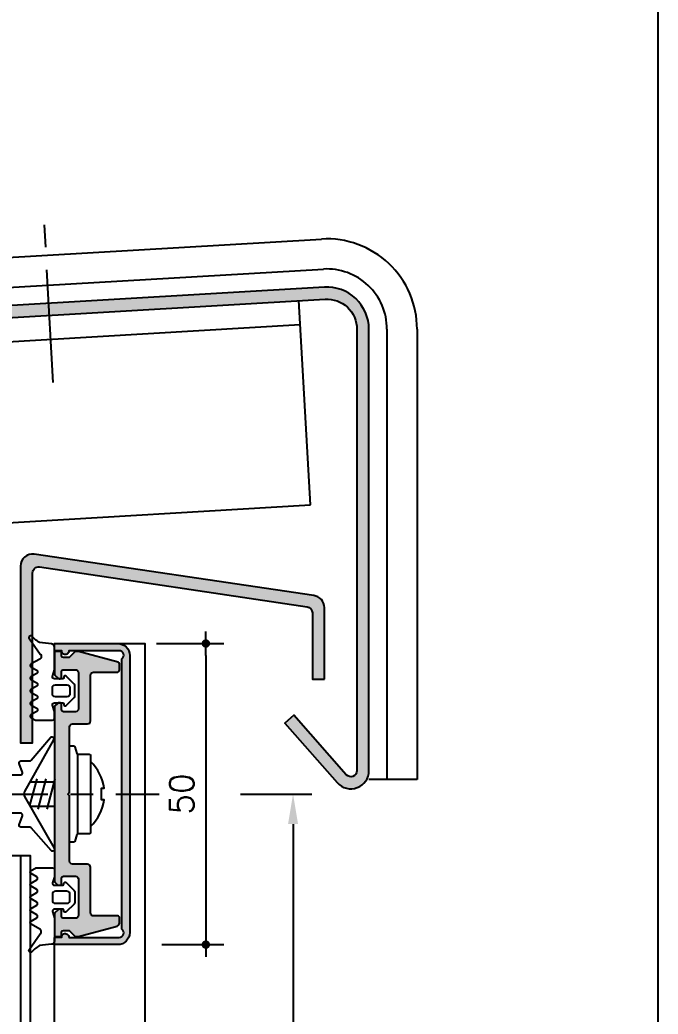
# Model space of a CAD drawing. Extents: x 0 to 4131, y -1600 to 527.
# Drawn here: x 157 to 210, y -1534.1 to -1451.5 of the extents above; entities that cross this region are included whole.
import ezdxf

# ---------------------------------------------------------------- set-up
doc = ezdxf.new("R2010")
doc.units = 0
doc.header["$LTSCALE"] = 7.5
doc.header["$MEASUREMENT"] = 0
doc.linetypes.add('CENTER', pattern=[2, 1.25, -0.25, 0.25, -0.25])
doc.layers.get('0').update_dxf_attribs({"linetype": 'CONTINUOUS'})
for name, color, linetype in [('ASSI', 1, 'CENTER'), ('FILL', 8, 'CONTINUOUS'), ('FINE', 7, 'CONTINUOUS'), ('GOMMA', 3, 'CONTINUOUS'), ('GROSSA', 4, 'CONTINUOUS'), ('MARCHIO', 7, 'CONTINUOUS'), ('QUOTE', 254, 'CONTINUOUS'), ('VETRO', 6, 'CONTINUOUS')]:
    doc.layers.add(name, color=color, linetype=linetype)
doc.styles.get("Standard").update_dxf_attribs({"font": 'romans.shx'})

# ---------------------------------------------------------------- blocks, each defined once
blk = doc.blocks.new('k0855')
at = {"layer": 'GROSSA'}
blk.add_lwpolyline([(11.64999999999986, 0.8000000000004093, -0.4142135623730784), (11.14999999999986, 0.3000000000004093), (0.2999999999997272, 0.3000000000000682), (0, 0), (-0.3000000000001819, 0.3000000000000682), (-11.15000000000009, 0.2999999999997272, -0.4142135623731075), (-11.65000000000009, 0.7999999999997272), (-11.65000000000009, 3.300000000000637, 0.414213562373095), (-12.15000000000009, 3.800000000000637), (-19.75, 3.800000000000523, -0.414213562373095), (-20.25, 4.300000000000523), (-20.25, 8.300000000000523, 0.4142135623730795), (-20.55000000000018, 8.600000000000477), (-21.59774739507475, 8.600000000000477, 0.3394542588633896), (-21.88752514296152, 8.377645713531251), (-23.65000000000009, 1.800000000000523), (-23.65000000000009, 1.24487273393197), (-22.65000000000009, 0.2448727339319703), (-22.65000000000009, -0.6999999999995907, -0.4142135623731159), (-22.95000000000027, -0.9999999999995453), (-23.5, -0.9999999999995453, 0.414213562373109), (-23.65000000000009, -1.149999999999523), (-23.65000000000009, -2.049999999999272, 0.4142135623730534), (-23.5, -2.19999999999925), (-19.97426406871182, -2.199999999999363, 0.1989123673796788), (-19.76213203435577, -2.112132034355341), (-19.237867965644, -1.587867965643682, 0.1989123673796275), (-19.15000000000009, -1.37573593128775), (-19.15000000000009, -1.299999999999613, 0.4142135623731283), (-19.45000000000027, -0.9999999999995453), (-20.35000000000014, -0.9999999999995453, -0.414213562373095), (-20.65000000000009, -0.699999999999477), (-20.65000000000009, 1.300000000000637, -0.414213562373095), (-20.15000000000009, 1.800000000000637), (-14.15000000000009, 1.800000000000637, -0.414213562373095), (-13.65000000000009, 1.300000000000637), (-13.65000000000009, -0.699999999999477, -0.414213562373095), (-13.95000000000005, -0.9999999999995453), (-14.85000000000014, -0.9999999999995453, 0.414213562373095), (-15.15000000000009, -1.2999999999995), (-15.15000000000009, -1.475735931287431, 0.1989123673796724), (-15.06213203435618, -1.687867965643477), (-14.63786796564318, -2.112132034356478, 0.1989123673796574), (-14.42573593128691, -2.200000000000387), (14.42573593128782, -2.199999999999363, 0.1989123673796421), (14.63786796564386, -2.112132034355341), (15.06213203435573, -1.687867965643477, 0.1989123673796492), (15.14999999999964, -1.475735931287431), (15.14999999999964, -1.2999999999995, 0.4142135623731088), (14.84999999999991, -0.9999999999995453), (13.94999999999982, -0.9999999999995453, -0.414213562373095), (13.64999999999986, -0.699999999999477), (13.64999999999986, 1.300000000000637, -0.414213562373095), (14.14999999999986, 1.800000000000637), (20.13763493782221, 1.800000000000637, -0.414213562373095), (20.63763493782221, 1.300000000000637), (20.63763493782221, -0.699999999999477, -0.414213562373095), (20.33763493782226, -0.9999999999995453), (19.43763493782217, -0.9999999999995453, 0.4142135623731283), (19.13763493782221, -1.299999999999613), (19.13763493782221, -1.37573593128775, 0.198912367379612), (19.22550290346635, -1.587867965643682), (19.74976697217789, -2.112132034355341, 0.1989123673796789), (19.96189900653394, -2.199999999999363), (23.48763493782212, -2.19999999999925, 0.4142135623730674), (23.63763493782221, -2.049999999999272), (23.63763493782221, -1.149999999999523, 0.4142135623731507), (23.48763493782235, -0.9999999999995453), (22.93763493782217, -0.9999999999995453, -0.414213562373095), (22.63763493782221, -0.6999999999995907), (22.63763493782221, 0.2448727339319703), (23.63763493782221, 1.24487273393197), (23.63763493782221, 1.800000000000523), (21.91487984844571, 8.229409522551805, 0.3394542588633856), (21.43191693530116, 8.600000000000477), (20.53763493782208, 8.600000000000477, 0.4142135623730811), (20.23763493782235, 8.300000000000523), (20.23763493782212, 4.300000000000523, -0.414213562373095), (19.73763493782212, 3.800000000000523), (12.14999999999986, 3.800000000000637, 0.414213562373095), (11.64999999999986, 3.300000000000637)], format="xyb", close=True, dxfattribs=at)
blk = doc.blocks.new('PUNTO')
blk.add_line((-1, 0), (1, 0))
at = {"const_width": 0.35}
blk.add_lwpolyline([(-0.1750000000000114, 0, 1), (0.1750000000000114, 0, 1)], format="xyb", close=True, dxfattribs=at)

msp = doc.modelspace()

# ---------------------------------------------------------------- hatches: boundary and pattern name
at = {"layer": 'FILL'}
h = msp.add_hatch(color=256, dxfattribs=at)
edge = h.paths.add_edge_path()
edge.add_line((11.0138092180851, -1523.585109681155), (11.01380921808532, -1486.725675391361))
edge.add_arc((13.11380921808527, -1486.725675391361), 2.099999999999952, 93.21722638871228, 180.0000000000031, ccw=False)
edge.add_line((12.99595366725526, -1484.628985125933), (182.3596957728212, -1474.689077382771))
edge.add_arc((182.4999999999998, -1477.185137222566), 2.500000000000048, 1.3073986337985843e-12, 93.2172263887112, ccw=False)
edge.add_line((184.9999999999998, -1477.185137222566), (184.9999999999998, -1513.848113185921))
edge.add_arc((184.4999999999999, -1513.848113185921), 0.4999999999999716, -138.61963346287132, 3.183231456205249e-12, ccw=False)
edge.add_line((184.1248311818109, -1514.178640579428), (179.7762487478217, -1509.24273340621))
edge.add_line((179.7762487478217, -1509.24273340621), (179.0259111114436, -1509.903788193224))
edge.add_line((179.0259111114436, -1509.903788193224), (183.3744935454329, -1514.839695366442))
edge.add_arc((184.4999999999999, -1513.848113185921), 1.499999999999939, 221.3803665371274, 360.0000000000006)
edge.add_line((185.9999999999998, -1513.848113185921), (185.9999999999998, -1477.185137222566))
edge.add_arc((182.4999999999998, -1477.185137222566), 3.500000000000028, 6.979045701039888e-13, 93.21722638871061)
edge.add_line((182.3035740819499, -1473.690653446853), (12.93983197638391, -1483.630561190016))
edge.add_arc((13.11380921808518, -1486.725675391361), 3.100000000000088, 93.21722638870884, 179.9999999999979)
edge.add_line((10.0138092180851, -1486.725675391361), (10.0138092180851, -1523.585109681155))
edge.add_arc((11.51380921808502, -1523.585109681155), 1.499999999999929, 179.9999999999995, 318.6196334628723)
edge.add_line((12.639315672652, -1524.576691861677), (16.98789810664135, -1519.640784688459))
edge.add_line((16.98789810664135, -1519.640784688459), (16.23756047026318, -1518.979729901444))
edge.add_line((16.23756047026318, -1518.979729901444), (11.88897803627429, -1523.915637074663))
edge.add_arc((11.51380921808519, -1523.585109681155), 0.5000000000000947, 180.0000000000016, 318.6196334628755, ccw=False)
h = msp.add_hatch(color=256, dxfattribs=at)
edge = h.paths.add_edge_path()
edge.add_line((182.3062164316744, -1506.250321047573), (182.3062164316742, -1500.300231349392))
edge.add_arc((181.3062164316742, -1500.300231349392), 0.9999999999999716, 359.9999999999968, 443.0776103515601)
edge.add_line((181.4267412041741, -1499.307521029503), (158.2111397761465, -1495.864740731821))
edge.add_arc((158.0906150036466, -1496.85745105171), 1.00000000000005, 83.07761035156224, 179.9999999999984)
edge.add_line((157.0906150036465, -1496.85745105171), (157.0906150036467, -1511.534354346878))
edge.add_line((157.0906150036467, -1511.534354346878), (158.0906150036467, -1511.534354346878))
edge.add_line((158.0906150036467, -1511.534354346878), (158.0906150036465, -1497.421827562184))
edge.add_arc((158.5906150036466, -1497.421827562184), 0.5000000000000568, 83.07761035155312, 179.9999999999902, ccw=False)
edge.add_line((158.6508773898966, -1496.925472402239), (180.8664788179242, -1500.246842888735))
edge.add_arc((180.8062164316744, -1500.743198048679), 0.5000000000000324, 6.480149750132114e-12, 83.07761035156892, ccw=False)
edge.add_line((181.3062164316744, -1500.743198048679), (181.3062164316744, -1506.250321047573))
edge.add_line((181.3062164316744, -1506.250321047573), (182.3062164316744, -1506.250321047573))
h = msp.add_hatch(color=256, dxfattribs=at)
edge = h.paths.add_edge_path()
edge.add_line((161.0910448666194, -1527.690785779512), (165.27538577678, -1527.684941847394))
edge.add_arc((165.2753857767785, -1527.309941847395), 0.37499999999919, 270.0000000002215, 413.1301023539107)
edge.add_line((165.5003857767793, -1527.009941847397), (165.5003857767819, -1504.559941847394))
edge.add_arc((165.2753857767799, -1504.259941847396), 0.3749999999998579, 306.8698976462392, 449.9999999999956)
edge.add_line((165.27538577678, -1503.884941847396), (161.0910417570641, -1503.882383961317))
edge.add_arc((160.801245352898, -1503.914196782109), 0.2915373242560453, -182.06933845399612, 6.2646429030011745, ccw=False)
edge.add_line((160.5098981516822, -1503.903669684785), (159.901832278557, -1503.881698755945))
edge.add_line((159.901832278557, -1503.881698755945), (159.901832278557, -1503.2820950412))
edge.add_line((159.901832278557, -1503.2820950412), (165.1501549251234, -1503.280824590017))
edge.add_arc((165.15038577678, -1504.280824563371), 0.9999999999999961, 7.958078640513122e-13, 90.01322682572908, ccw=False)
edge.add_line((166.15038577678, -1504.28082456337), (166.15038577678, -1527.289151616878))
edge.add_arc((165.1503857767799, -1527.289151616878), 1.000000000000057, 270.02918408584475, 359.9999999999992, ccw=False)
edge.add_line((165.150895135145, -1528.289151487155), (159.9018362210986, -1528.291955025969))
edge.add_line((159.9018362210986, -1528.291955025969), (159.9018362210986, -1527.692351249419))
edge.add_line((159.9018362210986, -1527.692351249419), (160.50988566454, -1527.669930230171))
edge.add_arc((160.8012249936772, -1527.659187477625), 0.291537324256003, -6.222231991426725, 182.1117493655718, ccw=False)
h = msp.add_hatch(color=256, dxfattribs=at)
edge = h.paths.add_edge_path()
edge.add_arc((161.4018322785572, -1521.359988090124), 0.2500000000000142, 180.0000000000032, 270, ccw=False)
edge.add_line((161.1518322785572, -1521.359988090124), (161.151832278557, -1515.934988090124))
edge.add_line((161.151832278557, -1515.934988090124), (161.0018322785569, -1515.784988090124))
edge.add_line((161.0018322785569, -1515.784988090124), (161.151832278557, -1515.634988090124))
edge.add_line((161.151832278557, -1515.634988090124), (161.1518322785568, -1510.209988090124))
edge.add_arc((161.4018322785568, -1510.209988090124), 0.25, 90, 180.0000000000032, ccw=False)
edge.add_line((161.4018322785568, -1509.959988090124), (162.6518322785573, -1509.959988090124))
edge.add_arc((162.6518322785573, -1509.709988090124), 0.25, 270, 360)
edge.add_line((162.9018322785573, -1509.709988090124), (162.9018322785572, -1505.909988090124))
edge.add_arc((163.1518322785572, -1505.909988090124), 0.25, 90, 180, ccw=False)
edge.add_line((163.1518322785572, -1505.659988090124), (165.1518322785572, -1505.659988090124))
edge.add_arc((165.1518322785572, -1505.509988090124), 0.1500000000000483, 270.0000000000217, 360.0000000000163)
edge.add_line((165.3018322785572, -1505.509988090124), (165.3018322785572, -1504.986114392587))
edge.add_arc((165.1518322785572, -1504.986114392587), 0.1500000000000057, 359.9999999999946, 434.9999999999959)
edge.add_line((165.1906551353226, -1504.841225518644), (161.9018322785572, -1503.959988090124))
edge.add_line((161.9018322785572, -1503.959988090124), (161.6242686455229, -1503.959988090124))
edge.add_line((161.6242686455229, -1503.959988090124), (161.1242686455229, -1504.459988090124))
edge.add_line((161.1242686455229, -1504.459988090124), (160.6518322785572, -1504.459988090124))
edge.add_arc((160.6518322785572, -1504.309988090124), 0.1500000000000199, 179.9999999999729, 269.9999999999783, ccw=False)
edge.add_line((160.5018322785572, -1504.309988090124), (160.5018322785572, -1504.034988090124))
edge.add_arc((160.4268322785572, -1504.034988090124), 0.07500000000001705, 359.9999999999783, 449.9999999999783)
edge.add_line((160.4268322785572, -1503.959988090124), (159.9768322785573, -1503.959988090124))
edge.add_arc((159.9768322785573, -1504.034988090124), 0.07500000000003126, 90.0000000000217, 180.0000000000109)
edge.add_line((159.9018322785573, -1504.034988090124), (159.9018322785573, -1505.797856055768))
edge.add_arc((160.0518322785573, -1505.797856055768), 0.1500000000000341, 179.9999999999837, 224.9999999999885)
edge.add_line((159.9457662613793, -1505.903922072946), (160.2078982957351, -1506.166054107302))
edge.add_arc((160.313964312913, -1506.059988090124), 0.149999999999967, 225.0000000000269, 270.0000000000217)
edge.add_line((160.3139643129131, -1506.209988090124), (160.3518322785571, -1506.209988090124))
edge.add_arc((160.3518322785571, -1506.059988090124), 0.1500000000000483, 270.0000000000109, 360.0000000000163)
edge.add_line((160.5018322785572, -1506.059988090124), (160.5018322785572, -1505.609988090124))
edge.add_arc((160.6518322785572, -1505.609988090124), 0.1500000000000057, 89.99999999998909, 179.9999999999891, ccw=False)
edge.add_line((160.6518322785572, -1505.459988090124), (161.6518322785573, -1505.459988090124))
edge.add_arc((161.6518322785573, -1505.709988090124), 0.25, 0, 90, ccw=False)
edge.add_line((161.9018322785573, -1505.709988090124), (161.9018322785573, -1508.709988090124))
edge.add_arc((161.6518322785573, -1508.709988090124), 0.25, -90, 0, ccw=False)
edge.add_line((161.6518322785573, -1508.959988090124), (160.6518322785572, -1508.959988090124))
edge.add_arc((160.6518322785572, -1508.809988090124), 0.1500000000000057, 180.0000000000109, 270.00000000001086, ccw=False)
edge.add_line((160.5018322785572, -1508.809988090124), (160.5018322785572, -1508.359988090124))
edge.add_arc((160.3518322785572, -1508.359988090124), 0.1499999999999773, 0, 90)
edge.add_line((160.3518322785572, -1508.209988090124), (160.2639643129132, -1508.209988090124))
edge.add_arc((160.2639643129131, -1508.359988090124), 0.1500000000000057, 89.99999999995657, 134.9999999999616)
edge.add_line((160.1578982957352, -1508.253922072946), (159.9457662613787, -1508.466054107303))
edge.add_arc((160.0518322785569, -1508.572120124481), 0.1500000000001479, 135.0000000000576, 180.0000000000597)
edge.add_line((159.9018322785568, -1508.572120124481), (159.9018322785573, -1522.997856055768))
edge.add_arc((160.0518322785573, -1522.997856055768), 0.1500000000000625, 179.9999999999946, 224.9999999999885)
edge.add_line((159.9457662613793, -1523.103922072946), (160.1578982957352, -1523.316054107302))
edge.add_arc((160.2639643129131, -1523.209988090124), 0.1500000000000273, 225.0000000000346, 270.0000000000326)
edge.add_line((160.2639643129132, -1523.359988090124), (160.3518322785572, -1523.359988090124))
edge.add_arc((160.3518322785573, -1523.209988090124), 0.1499999999999204, 269.9999999999783, 359.9999999999783)
edge.add_line((160.5018322785572, -1523.209988090124), (160.5018322785572, -1522.759988090124))
edge.add_arc((160.6518322785572, -1522.759988090124), 0.1500000000000057, 89.99999999998909, 179.9999999999891, ccw=False)
edge.add_line((160.6518322785572, -1522.609988090124), (161.6518322785573, -1522.609988090124))
edge.add_arc((161.6518322785573, -1522.859988090124), 0.25, 0, 90, ccw=False)
edge.add_line((161.9018322785573, -1522.859988090124), (161.9018322785573, -1525.853805559035))
edge.add_arc((161.6518322785573, -1525.853805559035), 0.25, -90, 0, ccw=False)
edge.add_line((161.6518322785573, -1526.103805559035), (160.6518322785572, -1526.103805559035))
edge.add_arc((160.6518322785572, -1525.953805559035), 0.1500000000000057, 180.0000000000109, 270.00000000001086, ccw=False)
edge.add_line((160.5018322785572, -1525.953805559035), (160.5018322785572, -1525.503805559035))
edge.add_arc((160.3518322785572, -1525.503805559035), 0.1500000000000057, 5.428146656364197e-12, 90.00000000001086)
edge.add_line((160.3518322785571, -1525.353805559035), (160.3139643129131, -1525.353805559035))
edge.add_arc((160.3139643129132, -1525.503805559035), 0.1500000000000483, 90.00000000003257, 135.0000000000192)
edge.add_line((160.2078982957351, -1525.397739541857), (159.9457662613793, -1525.659871576213))
edge.add_arc((160.0518322785573, -1525.765937593391), 0.1500000000000273, 135.0000000000115, 180.0000000000163)
edge.add_line((159.9018322785573, -1525.765937593391), (159.9018322785573, -1527.528805559035))
edge.add_arc((159.9768322785573, -1527.528805559035), 0.07500000000001705, 179.9999999999783, 269.9999999999783)
edge.add_line((159.9768322785573, -1527.603805559035), (160.4268322785572, -1527.603805559035))
edge.add_arc((160.4268322785572, -1527.528805559035), 0.074999999999946, 269.9999999999783, 359.9999999999891)
edge.add_line((160.5018322785572, -1527.528805559035), (160.5018322785572, -1527.253805559035))
edge.add_arc((160.6518322785572, -1527.253805559035), 0.1499999999999773, 90, 180, ccw=False)
edge.add_line((160.6518322785572, -1527.103805559035), (161.1242686455229, -1527.103805559035))
edge.add_line((161.1242686455229, -1527.103805559035), (161.6242686455229, -1527.603805559035))
edge.add_line((161.6242686455229, -1527.603805559035), (161.9018322785572, -1527.603805559035))
edge.add_line((161.9018322785572, -1527.603805559035), (165.1165370398328, -1526.742428014347))
edge.add_arc((165.0518322785572, -1526.500946557775), 0.2499999999999802, 285.0000000000024, 360.0000000000065)
edge.add_line((165.3018322785572, -1526.500946557775), (165.3018322785572, -1526.053805559035))
edge.add_arc((165.1518322785573, -1526.053805559035), 0.1499999999999204, 2.714073328183641e-11, 90.0000000000217)
edge.add_line((165.1518322785572, -1525.903805559035), (163.1518322785572, -1525.903805559035))
edge.add_arc((163.1518322785572, -1525.653805559035), 0.25, 180, 270, ccw=False)
edge.add_line((162.9018322785572, -1525.653805559035), (162.9018322785573, -1521.859988090124))
edge.add_arc((162.6518322785573, -1521.859988090124), 0.25, 0, 90)
edge.add_line((162.6518322785573, -1521.609988090124), (161.4018322785572, -1521.609988090124))

# ---------------------------------------------------------------- linework, layer by layer
at = {"layer": 'ASSI'}
for p, q in [((159.8101735903231, -1481.611501461961), (159.0320299082599, -1467.768061150518)), ((134.9896888992421, -1515.784988090124), (168.5947204994204, -1515.784988090124))]:
    msp.add_line(p, q, dxfattribs=at)
at = {"layer": 'FINE', "color": 4}
for p, q in [((12.76103450665783, -1479.634297238263), (182.0790873184642, -1469.696957703181)), ((12.90133873383643, -1482.130357078058), (182.2193915456428, -1472.193017542976)), ((187.4999999999998, -1477.185137222566), (187.4999999999998, -1514.584397141089)), ((189.9999999999998, -1477.185137222566), (189.9999999999998, -1514.584397141089)), ((189.9999999999998, -1514.584397141089), (185.9999999999998, -1514.584397141089))]:
    msp.add_line(p, q, dxfattribs=at)
at = {"layer": 'FINE'}
for p, q in [((168.3696297004386, -1503.284988090124), (173.9695023347605, -1503.284988090124)), ((172.4695023347605, -1504.284988090124), (172.4695023347605, -1527.289151487155)), ((161.8589923004641, -1519.084988090124), (161.8589923004641, -1512.484988090124)), ((158.4353957788537, -1514.534988090125), (157.8472300378199, -1516.730052518935)), ((159.1853957788537, -1514.534988090125), (158.5155227977759, -1517.034988090125)), ((159.9353957788535, -1514.534988090126), (159.2655227977758, -1517.034988090126)), ((159.8739873336272, -1528.121557766086), (159.8739873336272, -1582.620549442655)), ((168.8197679152486, -1528.289151487155), (173.9695023347605, -1528.289151487155))]:
    msp.add_line(p, q, dxfattribs=at)
for points in [[(162.9923478690442, -1503.284988090124), (167.4018322785581, -1503.284988090124), (167.4018322785575, -1582.620549442655)], [(159.9018322785569, -1514.784988090124), (157.8689712042727, -1514.784988090124)], [(157.8784716774828, -1516.784988090124), (159.901832278557, -1516.784988090124)]]:
    msp.add_lwpolyline(points, dxfattribs=at)
for points in [[(161.151832278557, -1511.784988090124), (161.4996510079188, -1511.784988090124, -0.3309619514747992), (161.5954083025388, -1511.856168990086), (161.763235005844, -1512.413807190163, 0.3309619514747942), (161.8589923004641, -1512.484988090124), (162.801832278557, -1512.484988090124, -0.414213562373095), (162.901832278557, -1512.584988090124), (162.901832278557, -1515.784988090124), (162.901832278557, -1518.984988090124, -0.414213562373095), (162.801832278557, -1519.084988090124), (161.8589923004641, -1519.084988090124, 0.3309619514747943), (161.763235005844, -1519.156168990085), (161.5954083025388, -1519.713807190163, -0.3309619514747993), (161.4996510079188, -1519.784988090124), (161.151832278557, -1519.784988090124)], [(162.9018322785569, -1518.484988090124, 0.1708492709052984), (164.0209843953738, -1516.264646540377), (163.8123593845519, -1516.264646540377), (163.8123593845519, -1515.305329639871), (164.0209843953738, -1515.305329639871, 0.170849270905298), (162.9018322785569, -1513.084988090124, 0.170849270905298)]]:
    msp.add_lwpolyline(points, format="xyb", dxfattribs=at)
at = {"layer": 'FINE', "color": 4}
for radius, end in [(7.5, 93.21722638871049), (5, 93.21722638871037)]:
    msp.add_arc((182.4999999999998, -1477.185137222566), radius, 0, end, dxfattribs=at)
at = {"layer": 'GOMMA'}
for points in [[(159.9018322785575, -1509.513079355668), (159.9018322785575, -1508.98738272608, 0.04008518434644911), (159.8967211525009, -1508.923559869315), (159.7569434046141, -1508.401902212434, -0.4931454260312356), (159.9018322785575, -1508.213079355668), (160.5906262017045, -1508.213079355669, -0.3888787318528493), (160.6902456715137, -1508.304363781394), (160.6961451325803, -1508.371794929944, 0.6370702608073786), (160.8664752805082, -1508.433790033788), (161.5286089738541, -1507.771656340441, 0.1989123673796624), (161.6018322785574, -1507.594879645145), (161.6018322785574, -1506.831279066192, 0.1989123673796531), (161.5286089738541, -1506.654502370895), (160.8664752805082, -1505.99236867755, 0.637070260807382), (160.6961451325803, -1506.054363781393), (160.6902456715137, -1506.121794929943, -0.3888787318528493), (160.5906262017045, -1506.213079355668), (159.9018322785575, -1506.213079355668, -0.4931454260312984), (159.7569434046141, -1506.024256498903), (159.9018322785575, -1505.483523859895), (159.9018322785575, -1503.563079355668, 0.414213562373095), (159.6518322785575, -1503.313079355668), (158.6615339981212, -1503.194928454977, -0.07546705698885331), (158.2802903764202, -1502.91810415058), (158.001413297269, -1502.650356838682, 0.8769764629927514), (157.841602416555, -1502.901209673205), (158.7213542471047, -1504.164230801269, -0.5220051325606435), (158.6865252273707, -1504.57297316523), (157.976832277378, -1504.982714578941, 0.5773502698239583), (157.9768322765497, -1505.242522200219), (158.43635855826, -1505.507829821793, -0.5773502700173055), (158.4363585575069, -1505.767637443115), (157.9768322780076, -1506.032945059794, 0.5773502704903818), (157.9768322770703, -1506.292752681223), (158.4363585579991, -1506.558060305314, -0.5773502691896144), (158.4363585579991, -1506.817867926449), (157.9768322778121, -1507.083175544675, 0.5773502699886969), (157.9768322770703, -1507.34298316599), (158.4363585579991, -1507.608290789856, -0.5773502691896144), (158.4363585579991, -1507.868098410991), (157.9768322778121, -1508.133406029216, 0.5773502699886969), (157.9768322770702, -1508.393213650531), (158.4363585579991, -1508.658521274397, -0.5773502691896142), (158.4363585579991, -1508.918328895532), (157.9768322778121, -1509.18363651603, 0.5773502699886992), (157.9768322770702, -1509.443444137345), (158.3224440141175, -1509.642983166112, 0.1316524980088336), (158.3974440143327, -1509.663079355669), (159.7518322785575, -1509.663079355669, 0.4142135623731505)], [(160.9360939452197, -1507.713079355669), (159.9852920893014, -1507.713079355669, -0.4142135623730284), (159.7352920893015, -1507.463079355669), (159.7352920893014, -1506.963079355669, -0.414213562373095), (159.9852920893014, -1506.713079355669), (160.9360939452197, -1506.713079355669, -0.4410091218320472), (161.1850683374674, -1506.985701292034), (161.1850683374675, -1507.440457419305, -0.4410091218321642)], [(159.9018322785575, -1522.05689682458), (159.9018322785575, -1522.582593454168, -0.04008518434644911), (159.8967211525009, -1522.646416310934), (159.7569434046141, -1523.168073967815, 0.4931454260312356), (159.9018322785575, -1523.35689682458), (160.5906262017045, -1523.35689682458, 0.3888787318528493), (160.6902456715137, -1523.265612398855), (160.6961451325803, -1523.198181250305, -0.6370702608073786), (160.8664752805082, -1523.136186146461), (161.5286089738541, -1523.798319839807, -0.1989123673796624), (161.6018322785574, -1523.975096535104), (161.6018322785574, -1524.738697114056, -0.1989123673796531), (161.5286089738541, -1524.915473809353), (160.8664752805082, -1525.577607502699, -0.637070260807382), (160.6961451325803, -1525.515612398855), (160.6902456715137, -1525.448181250306, 0.3888787318528493), (160.5906262017045, -1525.35689682458), (159.9018322785575, -1525.35689682458, 0.4931454260312984), (159.7569434046141, -1525.545719681345), (159.9018322785575, -1526.086452320353), (159.9018322785575, -1528.00689682458, -0.414213562373095), (159.6518322785575, -1528.25689682458), (158.6615339981212, -1528.375047725271, 0.07546705698885331), (158.2802903764202, -1528.651872029668), (158.001413297269, -1528.919619341567, -0.8769764629927514), (157.841602416555, -1528.668766507044), (158.7213542471047, -1527.405745378979, 0.5220051325606435), (158.6865252273707, -1526.997003015018), (157.976832277378, -1526.587261601308, -0.5773502698239583), (157.9768322765497, -1526.32745398003), (158.43635855826, -1526.062146358455, 0.5773502700173055), (158.4363585575069, -1525.802338737134), (157.9768322780076, -1525.537031120454, -0.5773502704903818), (157.9768322770703, -1525.277223499026), (158.4363585579991, -1525.011915874934, 0.5773502691896144), (158.4363585579991, -1524.752108253799), (157.9768322778121, -1524.486800635574, -0.5773502699886969), (157.9768322770703, -1524.226993014259), (158.4363585579991, -1523.961685390393, 0.5773502691896144), (158.4363585579991, -1523.701877769258), (157.9768322778121, -1523.436570151033, -0.5773502699886969), (157.9768322770702, -1523.176762529718), (158.4363585579991, -1522.911454905852, 0.5773502691896142), (158.4363585579991, -1522.651647284716), (157.9768322778121, -1522.386339664219, -0.5773502699886992), (157.9768322770702, -1522.126532042904), (158.3224440141175, -1521.926993014137, -0.1316524980088336), (158.3974440143327, -1521.90689682458), (159.7518322785575, -1521.90689682458, -0.4142135623731505)], [(160.9360939452197, -1523.85689682458), (159.9852920893014, -1523.85689682458, 0.4142135623730284), (159.7352920893015, -1524.10689682458), (159.7352920893014, -1524.60689682458, 0.414213562373095), (159.9852920893014, -1524.85689682458), (160.9360939452197, -1524.85689682458, 0.4410091218320472), (161.1850683374674, -1524.584274888216), (161.1850683374675, -1524.129518760944, 0.4410091218321642)]]:
    msp.add_lwpolyline(points, format="xyb", close=True, dxfattribs=at)
msp.add_lwpolyline([(156.1697102172782, -1514.184988090125), (157.1098315846617, -1514.184988090125, 0.5205670505517366), (157.2507854777796, -1513.983685068626), (156.9787563241604, -1513.236291111623, -0.5205670505517374), (157.1197102172782, -1513.034988090125), (157.857047474612, -1513.034988090125, 0.2539676464749575), (157.9828480598038, -1512.966683945377), (159.5812864524059, -1511.101812661197, -1.091308501069354), (159.8167900928406, -1511.285808270458), (157.429946333183, -1515.573678957774, 0.2216946626429373), (157.4299463331317, -1515.996297219514), (159.8684412486387, -1520.28416790979, -1.091308501069281), (159.632937608204, -1520.468163519052), (157.9828480598038, -1518.603292234872, 0.2539676464749574), (157.857047474612, -1518.534988090124), (157.1197102172782, -1518.534988090124, -0.5205670505517374), (156.9787563241604, -1518.333685068625), (157.2507854777796, -1517.586291111623, 0.5205670505517366), (157.1098315846617, -1517.384988090125), (156.1697102172781, -1517.384988090125)], format="xyb", dxfattribs=at)
at = {"layer": 'GROSSA'}
for p, q in [((181.1643129861704, -1491.78309325468), (180.1829925450734, -1474.803703572287)), ((13.15388634275774, -1486.623264789688), (180.2988348533357, -1476.808076059928)), ((13.98783106713176, -1501.600133708695), (181.1643129861704, -1491.78309325468))]:
    msp.add_line(p, q, dxfattribs=at)
for points in [[(11.0138092180851, -1523.585109681155), (11.01380921808532, -1486.725675391361, -0.3978612673112145), (12.99595366725526, -1484.628985125933), (182.3596957728212, -1474.689077382771, -0.4307571479156901), (184.9999999999998, -1477.185137222566), (184.9999999999998, -1513.848113185921, -0.6912691281709786), (184.1248311818109, -1514.178640579428), (179.7762487478217, -1509.24273340621), (179.0259111114436, -1509.903788193224), (183.3744935454329, -1514.839695366442, 0.6912691281709745), (185.9999999999998, -1513.848113185921), (185.9999999999998, -1477.185137222566, 0.4307571479156895), (182.3035740819499, -1473.690653446853), (12.93983197638391, -1483.630561190016, 0.3978612673112076), (10.0138092180851, -1486.725675391361), (10.0138092180851, -1523.585109681155, 0.6912691281709745), (12.639315672652, -1524.576691861677), (16.98789810664135, -1519.640784688459), (16.23756047026318, -1518.979729901444), (11.88897803627429, -1523.915637074663, -0.6912691281709789)], [(182.3062164316744, -1506.250321047573), (182.3062164316742, -1500.300231349392, 0.3792534055303336), (181.4267412041741, -1499.307521029503), (158.2111397761465, -1495.864740731821, 0.4500598599073121), (157.0906150036465, -1496.85745105171), (157.0906150036467, -1511.534354346878), (158.0906150036467, -1511.534354346878), (158.0906150036465, -1497.421827562183, -0.4500598599073114), (158.6508773898966, -1496.925472402239), (180.8664788179242, -1500.246842888735, -0.3792534055303362), (181.3062164316744, -1500.743198048679), (181.3062164316744, -1506.250321047573)], [(161.0910448666194, -1527.690785779512), (165.27538577678, -1527.684941847394, 0.7207592200530415), (165.5003857767793, -1527.009941847397), (165.5003857767819, -1504.559941847394, 0.7207592200534798), (165.27538577678, -1503.884941847396), (161.0910417570641, -1503.882383961317, -1.075506706590505), (160.5098981516822, -1503.903669684785), (159.901832278557, -1503.881698755945), (159.901832278557, -1503.2820950412), (165.1501549251234, -1503.280824590017, -0.4142811788749139), (166.15038577678, -1504.28082456337), (166.15038577678, -1527.289151616878, -0.4140643826233402), (165.150895135145, -1528.289151487155), (159.9018362210986, -1528.291955025969), (159.9018362210986, -1527.692351249419), (160.50988566454, -1527.669930230171, -1.07550670659048)]]:
    msp.add_lwpolyline(points, format="xyb", close=True, dxfattribs=at)
at = {"layer": 'MARCHIO'}
msp.add_lwpolyline([(-1.763491390772189e-13, -1600), (209.9999999999998, -1600), (209.9999999999998, -1303), (-1.763491390772189e-13, -1303)], close=True, dxfattribs=at)
at = {"layer": 'QUOTE'}
for p, q in [((175.3371750944603, -1515.784988090124), (181.2635338241185, -1515.784988090124)), ((179.7062673438578, -1518.284988090124), (179.7062673438577, -1579.204157278627))]:
    msp.add_line(p, q, dxfattribs=at)
msp.add_solid([(179.2896006771911, -1518.284988090124), (180.1229340105244, -1518.284988090124), (179.7062673438578, -1515.784988090124)], dxfattribs=at)
at = {"layer": 'VETRO'}
msp.add_line((157.1018322772855, -1582.620549442655), (157.1018322772855, -1520.890616912456), dxfattribs=at)
msp.add_lwpolyline([(153.9018322772855, -1520.890616912456), (157.9018322772855, -1520.890616912456), (157.9018322772855, -1582.620549442655)], dxfattribs=at)

# ---------------------------------------------------------------- block references
at = {"layer": 'FINE'}
for p, rotation in [((172.4695023347605, -1503.284988090124), 90), ((172.4695023347605, -1528.289151487155), 270)]:
    msp.add_blockref('PUNTO', p, dxfattribs=dict(at, rotation=rotation))
at = {"layer": 'QUOTE', "xscale": 0.5, "yscale": 0.5, "zscale": 0.5, "rotation": 270}
msp.add_blockref('k0855', (161.0018322785569, -1515.784988090124), dxfattribs=at)

# ---------------------------------------------------------------- texts
at = {"layer": 'FINE', "color": 2, "insert": (170.4695023347605, -1515.78706978864), "char_height": 2, "attachment_point": 5, "rotation": 90}
msp.add_mtext('\\A2;50', dxfattribs=at)

doc.saveas('drawing.dxf')
